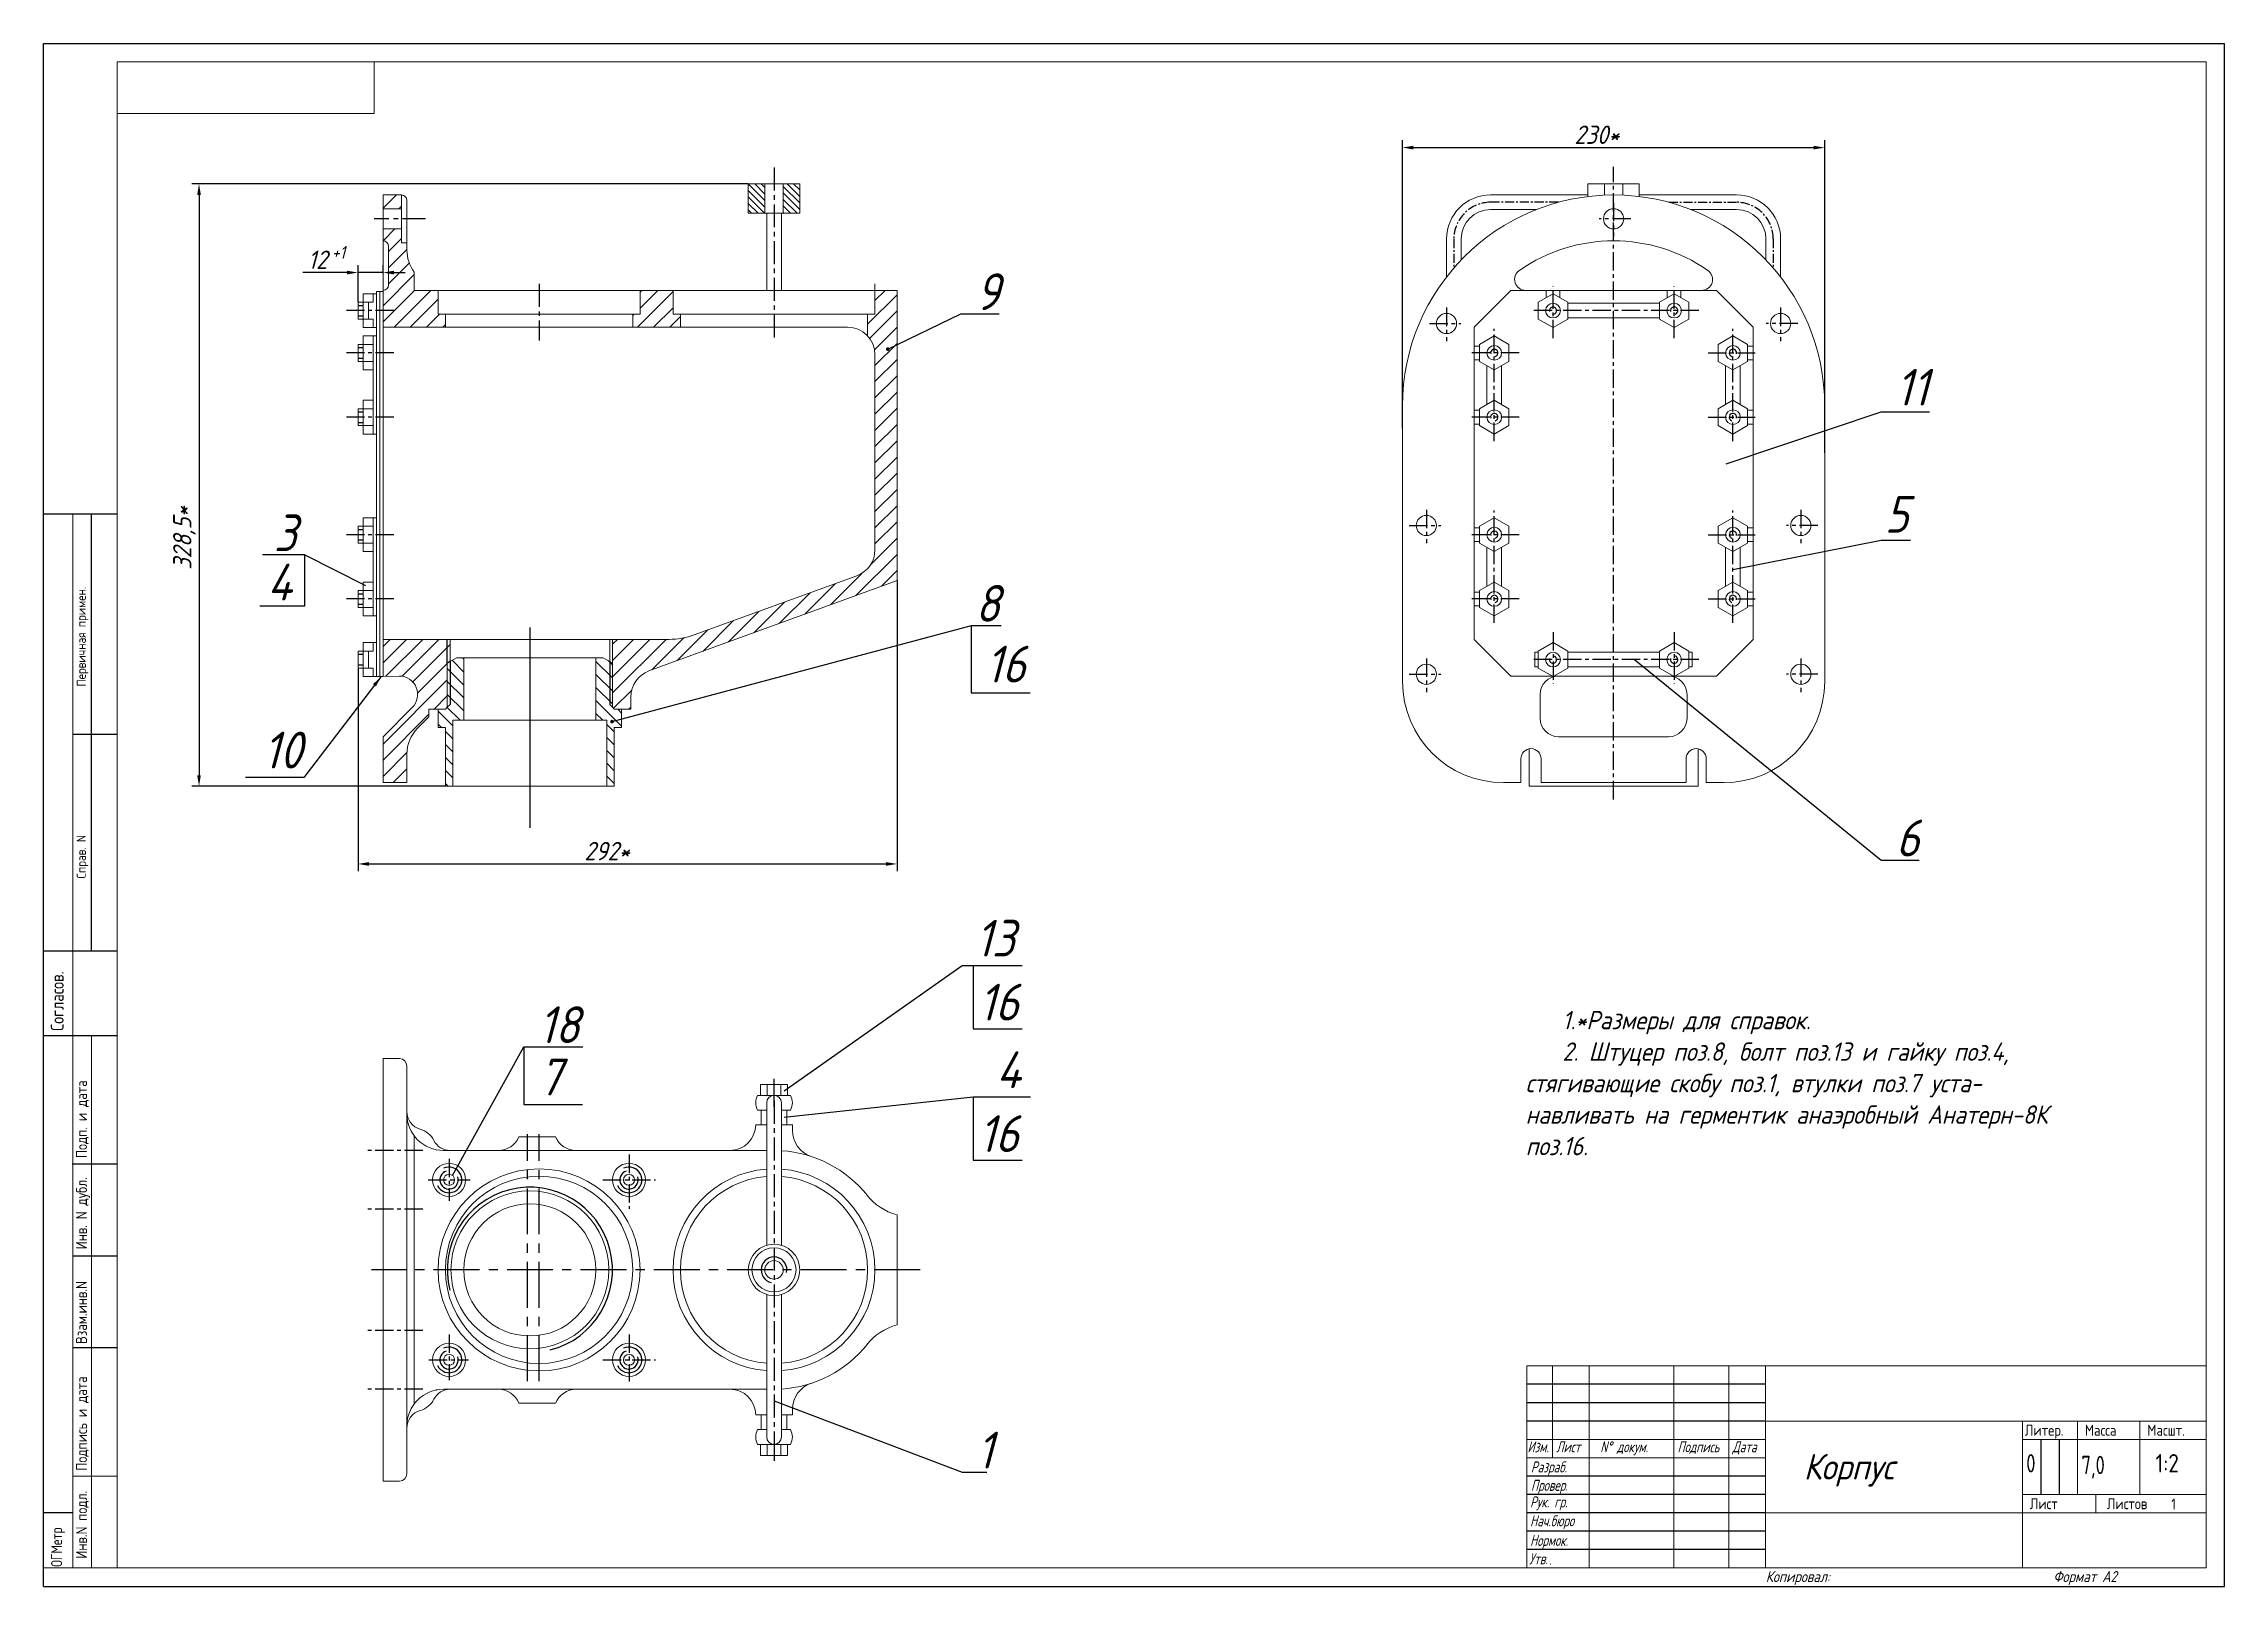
# Model space of a CAD drawing. Extents: x 8393 to 8987, y -579 to -159.
import ezdxf

# ---------------------------------------------------------------- set-up
doc = ezdxf.new("R2010")
doc.units = 0
doc.header["$MEASUREMENT"] = 0
doc.linetypes.add('CENTER', pattern=[2, 1.25, -0.25, 0.25, -0.25])
doc.layers.get('0').update_dxf_attribs({"linetype": 'CONTINUOUS'})
doc.layers.get('DEFPOINTS').update_dxf_attribs({"linetype": 'CONTINUOUS'})
doc.layers.add('TOST', color=110, linetype='CONTINUOUS', lineweight=20)
doc.styles.get("Standard").update_dxf_attribs({"font": 'simplex.shx', "width": 0.85, "oblique": 15, "height": 5})
doc.dimstyles.get("Standard").update_dxf_attribs({"dimtxt": 5, "dimasz": 3, "dimexe": 2, "dimexo": 0, "dimgap": 1, "dimtad": 1, "dimdec": 0, "dimdsep": 46, "dimlunit": 6, "dimtxsty": 'STANDARD', "dimcen": 0.09, "dimclrt": 7, "dimadec": 0, "dimazin": 0, "dimtfac": 1, "dimtdec": 0, "dimtmove": 0, "dimatfit": 3, "dimfxl": 1, "dimtolj": 1, "dimtzin": 0, "dimarcsym": 0})
pattern_1 = [(45, (7726.6096, -344.257), (-2.209709, 2.209709), [])]

# ---------------------------------------------------------------- blocks, each defined once
blk = doc.blocks.new('_DOTSMALL')
at = {"color": 0, "linetype": 'ByBlock', "const_width": 0.5}
blk.add_lwpolyline([(-0.0625, 0, 1), (0.0625, 0, 1)], format="xyb", close=True, dxfattribs=at)
blk = doc.blocks.new('_NONE')
at = {"color": 0, "linetype": 'ByBlock'}
blk.add_circle((0, 0), 0.25, dxfattribs=at)
blk = doc.blocks.new('*D661')
at = {"color": 0, "lineweight": -2, "transparency": 16777216}
for p, q in [((8479.04, -229.3), (8479.04, -219.24)), ((8485.84, -221.38), (8485.84, -219.24)), ((8476.04, -221.24), (8464.04, -221.24)), ((8485.84, -221.24), (8479.04, -221.24)), ((8488.84, -221.24), (8491.84, -221.24))]:
    blk.add_line(p, q, dxfattribs=at)
at = {"color": 0, "transparency": 16777216}
for points in [[(8476.04, -220.74), (8476.04, -221.74), (8479.04, -221.24)], [(8488.84, -220.74), (8488.84, -221.74), (8485.84, -221.24)]]:
    blk.add_solid(points, dxfattribs=at)
at = {"layer": 'DEFPOINTS', "color": 0, "transparency": 16777216}
for p in [(8485.84, -221.24), (8485.84, -221.38), (8479.04, -229.3)]:
    blk.add_point(p, dxfattribs=at)
at = {"color": 7, "transparency": 16777216, "insert": (8468.01, -217.74), "char_height": 5, "attachment_point": 5}
blk.add_mtext('\\A1;12', dxfattribs=at)
blk = doc.blocks.new('*D662')
at = {"color": 0, "lineweight": -2, "transparency": 16777216}
for p, q in [((8625.84, -305.1), (8625.84, -384.24)), ((8479.04, -328.91), (8479.04, -384.24)), ((8482.04, -382.24), (8622.84, -382.24))]:
    blk.add_line(p, q, dxfattribs=at)
at = {"color": 0, "transparency": 16777216}
for points in [[(8482.04, -381.74), (8482.04, -382.74), (8479.04, -382.24)], [(8622.84, -381.74), (8622.84, -382.74), (8625.84, -382.24)]]:
    blk.add_solid(points, dxfattribs=at)
at = {"layer": 'DEFPOINTS', "color": 0, "transparency": 16777216}
for p in [(8625.84, -305.1), (8479.04, -328.91), (8625.84, -382.24)]:
    blk.add_point(p, dxfattribs=at)
at = {"color": 7, "transparency": 16777216, "insert": (8546.85, -378.74), "char_height": 5, "attachment_point": 5}
blk.add_mtext('\\A1;292*', dxfattribs=at)
blk = doc.blocks.new('*D663')
at = {"color": 0, "lineweight": -2, "transparency": 16777216}
for p, q in [((8585.34, -197.1), (8433.72, -197.1)), ((8435.72, -200.1), (8435.72, -358.1)), ((8502.84, -361.1), (8433.72, -361.1))]:
    blk.add_line(p, q, dxfattribs=at)
at = {"color": 0, "transparency": 16777216}
for points in [[(8435.22, -200.1), (8436.22, -200.1), (8435.72, -197.1)], [(8435.22, -358.1), (8436.22, -358.1), (8435.72, -361.1)]]:
    blk.add_solid(points, dxfattribs=at)
at = {"layer": 'DEFPOINTS', "color": 0, "transparency": 16777216}
for p in [(8585.34, -197.1), (8435.72, -361.1), (8502.84, -361.1)]:
    blk.add_point(p, dxfattribs=at)
at = {"color": 7, "transparency": 16777216, "insert": (8431.75, -293.54), "char_height": 5, "attachment_point": 5, "rotation": 90}
blk.add_mtext('\\A1;328,5*', dxfattribs=at)
blk = doc.blocks.new('*D664')
at = {"color": 0, "lineweight": -2, "transparency": 16777216}
for p, q in [((8763.52, -263.64), (8763.52, -185.22)), ((8766.52, -187.22), (8875.52, -187.22)), ((8878.52, -270.3), (8878.52, -185.22))]:
    blk.add_line(p, q, dxfattribs=at)
at = {"color": 0, "transparency": 16777216}
for points in [[(8766.52, -186.72), (8766.52, -187.72), (8763.52, -187.22)], [(8875.52, -186.72), (8875.52, -187.72), (8878.52, -187.22)]]:
    blk.add_solid(points, dxfattribs=at)
at = {"layer": 'DEFPOINTS', "color": 0, "transparency": 16777216}
for p in [(8878.52, -187.22), (8763.52, -263.64), (8878.52, -270.3)]:
    blk.add_point(p, dxfattribs=at)
at = {"color": 7, "transparency": 16777216, "insert": (8816.44, -183.72), "char_height": 5, "attachment_point": 5}
blk.add_mtext('\\A1;230*', dxfattribs=at)

msp = doc.modelspace()

# ---------------------------------------------------------------- hatches: boundary and pattern name
h = msp.add_hatch()
h.set_pattern_fill('ANSI31', scale=25, style=0)
h.set_pattern_definition(pattern_1)
h.paths.add_polyline_path([(8490.84, -203.85), (8490.84, -200.1), (8485.84, -200.1), (8485.84, -203.85)])
h.paths.add_polyline_path([(8492.34, -215.1), (8492.34, -213.1), (8490.84, -213.1), (8490.84, -209.35), (8485.84, -209.35), (8485.84, -212.6, -0.414214), (8487.34, -214.1), (8487.34, -224.6, -0.414214), (8485.84, -226.1), (8485.84, -236.1), (8502.84, -236.1), (8502.84, -232.6), (8500.84, -232.6), (8500.84, -226.1), (8494.34, -226.1), (8494.34, -221.1, -0.162278)])
h = msp.add_hatch()
h.set_pattern_fill('ANSI31', scale=10, angle=90, style=0)
h.set_pattern_definition([(135, (7726.6096, -344.257), (-0.8838835, -0.8838835), [])])
h.paths.add_polyline_path([(8589.84, -197.1), (8585.34, -197.1), (8585.34, -205.1), (8589.84, -205.1)])
h.paths.add_polyline_path([(8599.34, -197.1), (8594.84, -197.1), (8594.84, -205.1), (8599.34, -205.1)])
h = msp.add_hatch()
h.set_pattern_fill('ANSI31', scale=25, style=0)
h.set_pattern_definition(pattern_1)
h.paths.add_polyline_path([(8563.74, -321.1), (8548.34, -321.1), (8548.34, -327.55), (8548.34, -339.6), (8548.84, -340.1), (8553.34, -340.1), (8553.34, -336.74, -0.315299), (8558.28, -329.7), (8625.84, -305.1), (8625.84, -226.1), (8619.84, -226.1), (8619.84, -232.6), (8617.84, -232.6), (8617.84, -238.51, -0.189103), (8619.84, -243.6), (8619.84, -296.72, -0.315299), (8614.91, -303.76), (8570.58, -319.9, -0.087489)])
h.paths.add_polyline_path([(8555.84, -232.6), (8553.84, -232.6), (8553.84, -236.1), (8566.84, -236.1), (8566.84, -232.6), (8564.84, -232.6), (8564.84, -226.1), (8555.84, -226.1)], flags=16)
h = msp.add_hatch()
h.set_pattern_fill('ANSI31', scale=25, style=0)
h.set_pattern_definition(pattern_1)
h.paths.add_polyline_path([(8503.34, -321.1), (8485.84, -321.1), (8485.84, -331.1), (8490.27, -331.1, -0.668179), (8493.81, -339.64), (8485.84, -347.6), (8485.84, -360.1), (8492.34, -360.1), (8492.34, -352.32, -0.198912), (8495.27, -345.25), (8498.34, -342.18), (8498.34, -340.1), (8502.84, -340.1), (8503.34, -339.6), (8503.34, -327.55)])
h.paths.add_polyline_path([(8504.09, -321.1), (8503.34, -321.1), (8503.34, -327.55), (8504.09, -327.12)])
h = msp.add_hatch()
h.set_pattern_fill('ANSI31', scale=20, angle=90, style=0)
h.set_pattern_definition([(135, (7726.6096, -344.257), (-1.767767, -1.767767), [])])
h.paths.add_polyline_path([(8507.84, -326.1), (8505.84, -326.1), (8504.09, -327.12), (8504.09, -338.85), (8503.34, -339.6), (8502.84, -340.1), (8500.84, -340.1), (8500.84, -345.1), (8502.84, -345.1), (8502.84, -361.1), (8504.84, -361.1), (8504.84, -343.1), (8507.84, -343.1)])
h.paths.add_polyline_path([(8503.34, -339.6), (8504.09, -338.85), (8504.09, -327.12), (8503.34, -327.55)], flags=16)
h.paths.add_polyline_path([(8547.59, -327.12), (8545.84, -326.1), (8543.84, -326.1), (8543.84, -343.1), (8546.84, -343.1), (8546.84, -361.1), (8548.84, -361.1), (8548.84, -345.1), (8550.84, -345.1), (8550.84, -340.1), (8548.84, -340.1), (8548.34, -339.6), (8547.59, -338.85)])
h.paths.add_polyline_path([(8548.34, -327.55), (8547.59, -327.12), (8547.59, -338.85), (8548.34, -339.6)], flags=17)

# ---------------------------------------------------------------- linework, layer by layer
at = {"color": 7}
for p, q in [((8393.39, -158.91), (8987.39, -158.91)), ((8393.39, -578.91), (8393.39, -158.91)), ((8987.39, -578.91), (8987.39, -158.91)), ((8479.04, -230.17), (8480.44, -230.17)), ((8479.04, -233.04), (8480.44, -233.04)), ((8479.04, -241.67), (8480.44, -241.67)), ((8479.04, -244.54), (8480.44, -244.54)), ((8479.04, -259.17), (8480.44, -259.17)), ((8479.04, -262.04), (8480.44, -262.04)), ((8393.39, -578.91), (8393.39, -281.91)), ((8393.39, -286.91), (8413.39, -286.91)), ((8406.39, -405.91), (8406.39, -286.91)), ((8479.04, -291.17), (8480.44, -291.17)), ((8479.04, -294.04), (8480.44, -294.04)), ((8464.48, -298.09), (8464.48, -312.03)), ((8479.04, -308.67), (8480.44, -308.67)), ((8464.48, -312.03), (8452.25, -312.03)), ((8479.04, -311.54), (8480.44, -311.54)), ((8525.84, -317.91), (8525.84, -372.41)), ((8646, -317.3), (8646, -335.64)), ((8479.04, -325.17), (8480.44, -325.17)), ((8503.34, -327.55), (8503.34, -321.1)), ((8479.04, -328.04), (8480.44, -328.04)), ((8504.09, -327.12), (8504.09, -338.85)), ((8547.59, -327.12), (8547.59, -338.85)), ((8646, -335.64), (8662.15, -335.64)), ((8503.34, -339.6), (8504.09, -338.85)), ((8547.59, -338.85), (8548.34, -339.6)), ((8401.39, -346.91), (8413.39, -346.91)), ((8393.39, -405.91), (8413.39, -405.91)), ((8646.58, -409.87), (8646.58, -427.12)), ((8646.58, -427.12), (8659.93, -427.12)), ((8393.39, -428.91), (8413.39, -428.91)), ((8524.23, -432.01), (8524.23, -447.71)), ((8592.34, -448.38), (8592.34, -440.77)), ((8524.23, -447.71), (8540.21, -447.71)), ((8646.58, -445.67), (8646.58, -462.92)), ((8646.58, -462.92), (8659.93, -462.92)), ((8401.2, -463.91), (8413.39, -463.91)), ((8401.39, -488.91), (8413.39, -488.91)), ((8401.39, -513.91), (8413.39, -513.91)), ((8862.39, -523.91), (8797.39, -523.91)), ((8862.39, -528.91), (8797.39, -528.91)), ((8862.39, -533.91), (8797.39, -533.91)), ((8592.34, -537.11), (8592.34, -544.72)), ((8937.39, -538.91), (8937.39, -553.91)), ((8942.39, -538.91), (8942.39, -553.91)), ((8862.39, -548.91), (8797.39, -548.91)), ((8862.39, -553.91), (8797.39, -553.91)), ((8401.39, -558.91), (8393.39, -558.91)), ((8862.39, -558.91), (8797.39, -558.91)), ((8862.39, -563.91), (8797.39, -563.91)), ((8862.39, -568.91), (8797.39, -568.91)), ((8393.39, -578.91), (8987.39, -578.91))]:
    msp.add_line(p, q, dxfattribs=at)
at = {"color": 7, "linetype": 'CENTER', "ltscale": 5}
for p, q in [((8592.34, -192.67), (8592.34, -239.72)), ((8497.42, -206.6), (8483.4, -206.6)), ((8528.34, -224.3), (8528.34, -239.72)), ((8592.34, -446.71), (8592.34, -537.11))]:
    msp.add_line(p, q, dxfattribs=at)
at = {"color": 7, "linetype": 'CENTER', "ltscale": 4}
for p, q in [((8821.02, -364.65), (8821.02, -192.42)), ((8825.68, -206.6), (8817.08, -206.6)), ((8821.02, -202.29), (8821.02, -211.44)), ((8804.52, -239.11), (8804.52, -225.03)), ((8837.52, -239.11), (8837.52, -225.03)), ((8488.78, -231.6), (8475.92, -231.6)), ((8775.52, -230.79), (8775.52, -239.94)), ((8844.28, -231.6), (8798.46, -231.6)), ((8866.52, -230.79), (8866.52, -239.94)), ((8770.85, -235.1), (8779.45, -235.1)), ((8788.52, -267.1), (8788.52, -236.53)), ((8853.52, -267.1), (8853.52, -236.53)), ((8871.18, -235.1), (8862.58, -235.1)), ((8488.78, -243.1), (8475.92, -243.1)), ((8795.28, -243.1), (8782.42, -243.1)), ((8846.75, -243.1), (8859.61, -243.1)), ((8488.78, -260.6), (8475.92, -260.6)), ((8488.78, -260.6), (8475.92, -260.6)), ((8795.28, -260.6), (8782.42, -260.6)), ((8795.28, -260.6), (8782.42, -260.6)), ((8846.75, -260.6), (8859.61, -260.6)), ((8846.75, -260.6), (8859.61, -260.6)), ((8765.35, -290.1), (8773.95, -290.1)), ((8770.02, -285.79), (8770.02, -294.94)), ((8788.52, -316.6), (8788.52, -286.03)), ((8853.52, -316.6), (8853.52, -286.03)), ((8876.68, -290.1), (8868.08, -290.1)), ((8872.02, -285.79), (8872.02, -294.94)), ((8488.78, -292.6), (8475.92, -292.6)), ((8795.28, -292.6), (8782.42, -292.6)), ((8846.75, -292.6), (8859.61, -292.6)), ((8488.78, -310.1), (8475.92, -310.1)), ((8488.78, -310.1), (8475.92, -310.1)), ((8795.28, -310.1), (8782.42, -310.1)), ((8846.75, -310.1), (8859.61, -310.1)), ((8804.52, -319.1), (8804.52, -333.18)), ((8837.52, -319.1), (8837.52, -333.18)), ((8770.02, -326.29), (8770.02, -335.44)), ((8844.28, -326.6), (8798.46, -326.6)), ((8872.02, -326.29), (8872.02, -335.44)), ((8765.35, -330.6), (8773.95, -330.6)), ((8876.68, -330.6), (8868.08, -330.6)), ((8496.68, -460.25), (8481.58, -460.25)), ((8503.84, -462.52), (8503.84, -473.98)), ((8552.84, -461.38), (8552.84, -476.14)), ((8498.11, -468.25), (8509.57, -468.25)), ((8545.73, -468.25), (8560.06, -468.25)), ((8496.68, -476.25), (8481.58, -476.25)), ((8496.68, -509.25), (8481.58, -509.25)), ((8503.84, -510.38), (8503.84, -522.78)), ((8552.84, -510.38), (8552.84, -523.11)), ((8498.29, -517.25), (8509.12, -517.25)), ((8545.73, -517.25), (8560.06, -517.25)), ((8496.68, -525.25), (8481.58, -525.25))]:
    msp.add_line(p, q, dxfattribs=at)
at = {"color": 7, "linetype": 'CENTER', "ltscale": 10}
for p, q in [((8525.19, -523.07), (8525.19, -455.77)), ((8528.34, -523.07), (8528.34, -455.77)), ((8632.12, -492.75), (8482.72, -492.75))]:
    msp.add_line(p, q, dxfattribs=at)
at = {"color": 7, "linetype": 'CENTER', "ltscale": 2}
for points in [[(8805.98, -202.1), (8787.52, -202.1, 0.414214), (8777.52, -212.1), (8777.52, -220)], [(8836.05, -202.1), (8854.52, -202.1, -0.414214), (8864.52, -212.1), (8864.52, -220)]]:
    msp.add_lwpolyline(points, format="xyb", dxfattribs=at)
at = {"color": 7, "const_width": 0.5}
for points in [[(8623.07, -242.09, 1), (8623.57, -242.09, 1)], [(8547.98, -343.5, 1), (8548.48, -343.5, 1)]]:
    msp.add_lwpolyline(points, format="xyb", close=True, dxfattribs=at)
at = {"color": 7}
for centre, radius, start, end in [((8804.52, -231.6), 1, 284.55678, 194.55678), ((8837.52, -231.6), 1, 284.55678, 194.55678), ((8788.52, -243.1), 1, 284.55678, 194.55678), ((8853.52, -243.1), 1, 345.44322, 255.44322), ((8788.52, -260.6), 1, 284.55678, 194.55678), ((8853.52, -260.6), 1, 345.44322, 255.44322), ((8788.52, -292.6), 1, 284.55678, 194.55678), ((8853.52, -292.6), 1, 345.44322, 255.44322), ((8788.52, -310.1), 1, 284.55678, 194.55678), ((8853.52, -310.1), 1, 345.44322, 255.44322), ((8804.52, -326.6), 1, 165.44322, 75.44322), ((8837.52, -326.6), 1, 165.44322, 75.44322), ((8503.84, -468.25), 3.5, 205.97535, 115.97535), ((8503.84, -468.25), 2.5, 108.39343, 18.39343), ((8552.84, -468.25), 3.5, 205.97535, 115.97535), ((8552.84, -468.25), 2.5, 108.39343, 18.39343), ((8525.84, -492.75), 22.5, 284.21667, 194.21667), ((8592.34, -492.75), 3.51, 347.87989, 257.87989), ((8503.84, -517.25), 3.5, 205.97535, 115.97535), ((8503.84, -517.25), 2.5, 108.39343, 18.39343), ((8552.84, -517.25), 3.5, 205.97535, 115.97535), ((8552.84, -517.25), 2.5, 108.39343, 18.39343)]:
    msp.add_arc(centre, radius, start, end, dxfattribs=at)
at = {"layer": 'TOST', "color": 7}
for p, q in [((8413.39, -163.91), (8982.39, -163.91)), ((8413.39, -573.91), (8413.39, -163.91)), ((8483.39, -177.91), (8483.39, -163.91)), ((8982.39, -573.91), (8982.39, -163.91)), ((8413.39, -177.91), (8483.39, -177.91)), ((8490.84, -200.1), (8485.84, -200.1)), ((8485.84, -200.1), (8485.84, -331.1)), ((8490.84, -200.1), (8490.84, -213.1)), ((8492.34, -201.6), (8492.34, -215.1)), ((8599.34, -197.1), (8585.34, -197.1)), ((8585.34, -205.1), (8585.34, -197.1)), ((8589.84, -205.1), (8589.84, -197.1)), ((8594.84, -205.1), (8594.84, -197.1)), ((8599.34, -205.1), (8599.34, -197.1)), ((8814.02, -200.1), (8787.52, -200.1)), ((8828.02, -197.1), (8814.02, -197.1)), ((8814.02, -200.53), (8814.02, -197.1)), ((8818.52, -200.16), (8818.52, -197.1)), ((8823.52, -200.16), (8823.52, -197.1)), ((8828.02, -200.53), (8828.02, -197.1)), ((8828.02, -200.1), (8854.52, -200.1)), ((8490.84, -203.85), (8485.84, -203.85)), ((8599.34, -205.1), (8585.34, -205.1)), ((8590.34, -226.1), (8590.34, -205.1)), ((8594.34, -226.1), (8594.34, -205.1)), ((8799.94, -204.1), (8787.52, -204.1)), ((8842.09, -204.1), (8854.52, -204.1)), ((8490.84, -209.35), (8485.84, -209.35)), ((8492.34, -213.1), (8490.84, -213.1)), ((8775.52, -222.45), (8775.52, -212.1)), ((8779.52, -217.81), (8779.52, -212.1)), ((8862.52, -217.81), (8862.52, -212.1)), ((8866.52, -222.45), (8866.52, -212.1)), ((8487.34, -214.1), (8487.34, -224.6)), ((8479.04, -229.3), (8483.14, -229.3)), ((8479.04, -229.3), (8479.04, -233.91)), ((8480.44, -226.99), (8480.44, -236.22)), ((8480.44, -226.99), (8484.04, -226.99)), ((8481.91, -229.3), (8481.91, -233.91)), ((8483.14, -229.3), (8483.14, -226.99)), ((8484.04, -226.42), (8484.04, -331.22)), ((8485.84, -226.42), (8484.04, -226.42)), ((8484.94, -226.42), (8484.94, -331.1)), ((8625.84, -226.1), (8494.34, -226.1)), ((8500.84, -226.1), (8500.84, -232.6)), ((8555.84, -226.1), (8555.84, -232.6)), ((8564.84, -226.1), (8564.84, -232.6)), ((8619.84, -226.1), (8619.84, -232.6)), ((8625.84, -226.1), (8625.84, -305.1)), ((8783.02, -236.1), (8793.02, -226.1)), ((8793.02, -226.1), (8849.02, -226.1)), ((8802.65, -228.06), (8802.65, -226.1)), ((8806.38, -228.06), (8806.38, -226.1)), ((8833.52, -229.6), (8808.52, -229.6)), ((8835.65, -228.06), (8835.65, -226.1)), ((8839.38, -228.06), (8839.38, -226.1)), ((8849.02, -226.1), (8859.02, -236.1)), ((8479.04, -233.91), (8483.14, -233.91)), ((8480.44, -236.22), (8484.04, -236.22)), ((8483.14, -233.91), (8483.14, -236.22)), ((8612.34, -236.1), (8485.84, -236.1)), ((8555.84, -232.6), (8500.84, -232.6)), ((8502.84, -232.6), (8502.84, -236.1)), ((8553.84, -232.6), (8553.84, -236.1)), ((8619.84, -232.6), (8564.84, -232.6)), ((8566.84, -232.6), (8566.84, -236.1)), ((8617.84, -232.6), (8617.84, -238.51)), ((8783.02, -321.1), (8783.02, -236.1)), ((8833.52, -233.6), (8808.52, -233.6)), ((8859.02, -321.1), (8859.02, -236.1)), ((8479.04, -240.8), (8483.14, -240.8)), ((8479.04, -240.8), (8479.04, -245.41)), ((8480.44, -238.49), (8480.44, -247.72)), ((8480.44, -238.49), (8484.04, -238.49)), ((8483.14, -238.49), (8483.14, -265.22)), ((8784.52, -241.24), (8783.02, -241.24)), ((8857.52, -241.24), (8859.02, -241.24)), ((8479.04, -245.41), (8483.14, -245.41)), ((8480.44, -247.72), (8483.14, -247.72)), ((8784.52, -244.97), (8783.02, -244.97)), ((8786.52, -246.57), (8786.52, -257.14)), ((8790.52, -246.57), (8790.52, -257.14)), ((8851.52, -246.57), (8851.52, -257.14)), ((8855.52, -246.57), (8855.52, -257.14)), ((8857.52, -244.97), (8859.02, -244.97)), ((8479.04, -258.3), (8483.14, -258.3)), ((8479.04, -258.3), (8479.04, -262.91)), ((8480.44, -255.99), (8480.44, -265.22)), ((8480.44, -255.99), (8483.14, -255.99)), ((8763.52, -257.6), (8763.52, -268.27)), ((8763.52, -257.6), (8763.52, -332.6)), ((8784.52, -258.74), (8783.02, -258.74)), ((8857.52, -258.74), (8859.02, -258.74)), ((8878.52, -257.6), (8878.52, -332.6)), ((8479.04, -262.91), (8483.14, -262.91)), ((8480.44, -265.22), (8484.04, -265.22)), ((8784.52, -262.47), (8783.02, -262.47)), ((8857.52, -262.47), (8859.02, -262.47)), ((8401.39, -573.91), (8401.39, -286.91)), ((8413.39, -573.91), (8413.39, -286.91)), ((8479.04, -290.3), (8483.14, -290.3)), ((8479.04, -290.3), (8479.04, -294.91)), ((8480.44, -287.99), (8480.44, -297.22)), ((8480.44, -287.99), (8484.04, -287.99)), ((8483.14, -287.99), (8483.14, -314.72)), ((8784.52, -290.74), (8783.02, -290.74)), ((8857.52, -290.74), (8859.02, -290.74)), ((8479.04, -294.91), (8483.14, -294.91)), ((8784.52, -294.47), (8783.02, -294.47)), ((8786.52, -296.07), (8786.52, -306.64)), ((8790.52, -296.07), (8790.52, -306.64)), ((8851.52, -296.07), (8851.52, -306.64)), ((8855.52, -296.07), (8855.52, -306.64)), ((8857.52, -294.47), (8859.02, -294.47)), ((8480.44, -297.22), (8483.14, -297.22)), ((8479.04, -307.8), (8483.14, -307.8)), ((8479.04, -307.8), (8479.04, -312.41)), ((8480.44, -305.49), (8480.44, -314.72)), ((8480.44, -305.49), (8483.14, -305.49)), ((8558.28, -329.7), (8625.84, -305.1)), ((8570.58, -319.9), (8614.91, -303.76)), ((8784.52, -308.24), (8783.02, -308.24)), ((8857.52, -308.24), (8859.02, -308.24)), ((8479.04, -312.41), (8483.14, -312.41)), ((8480.44, -314.72), (8484.04, -314.72)), ((8784.52, -311.97), (8783.02, -311.97)), ((8857.52, -311.97), (8859.02, -311.97)), ((8479.04, -324.3), (8483.14, -324.3)), ((8479.04, -324.3), (8479.04, -328.91)), ((8480.44, -321.99), (8480.44, -331.22)), ((8480.44, -321.99), (8484.04, -321.99)), ((8481.91, -324.3), (8481.91, -328.91)), ((8483.14, -324.3), (8483.14, -321.99)), ((8563.74, -321.1), (8485.84, -321.1)), ((8505.84, -326.1), (8503.34, -327.55)), ((8504.09, -327.12), (8504.09, -321.1)), ((8545.84, -326.1), (8505.84, -326.1)), ((8507.84, -326.1), (8507.84, -343.1)), ((8543.84, -326.1), (8543.84, -343.1)), ((8545.84, -326.1), (8548.34, -327.55)), ((8547.59, -327.12), (8547.59, -321.1)), ((8548.34, -327.55), (8548.34, -321.1)), ((8783.02, -321.1), (8793.02, -331.1)), ((8799.6, -324.6), (8799.6, -326.6)), ((8800.52, -324.6), (8799.6, -324.6)), ((8799.6, -328.6), (8799.6, -326.6)), ((8833.52, -324.6), (8808.52, -324.6)), ((8841.52, -324.6), (8842.43, -324.6)), ((8842.43, -324.6), (8842.43, -326.6)), ((8842.43, -328.6), (8842.43, -326.6)), ((8849.02, -331.1), (8859.02, -321.1)), ((8479.04, -328.91), (8483.14, -328.91)), ((8480.44, -331.22), (8484.04, -331.22)), ((8483.14, -328.91), (8483.14, -331.22)), ((8485.84, -331.22), (8484.04, -331.22)), ((8490.27, -331.1), (8485.84, -331.22)), ((8503.34, -327.55), (8503.34, -339.6)), ((8548.34, -327.55), (8548.34, -339.6)), ((8793.02, -331.1), (8849.02, -331.1)), ((8799.6, -328.6), (8800.52, -328.6)), ((8833.52, -328.6), (8808.52, -328.6)), ((8842.43, -328.6), (8841.52, -328.6)), ((8553.34, -336.74), (8553.34, -340.1)), ((8801.02, -336.1), (8801.02, -342.6)), ((8841.02, -336.1), (8841.02, -342.6)), ((8485.84, -347.6), (8493.81, -339.64)), ((8495.27, -345.25), (8498.34, -342.18)), ((8498.34, -340.1), (8502.84, -340.1)), ((8498.34, -340.1), (8498.34, -342.18)), ((8500.84, -340.1), (8500.84, -345.1)), ((8503.34, -339.6), (8502.84, -340.1)), ((8546.84, -343.1), (8504.84, -343.1)), ((8504.84, -343.1), (8504.84, -361.1)), ((8546.84, -343.1), (8546.84, -361.1)), ((8548.84, -340.1), (8548.34, -339.6)), ((8548.84, -340.1), (8553.34, -340.1)), ((8550.84, -340.1), (8550.84, -345.1)), ((8485.84, -347.6), (8485.84, -360.1)), ((8502.84, -345.1), (8500.84, -345.1)), ((8502.84, -345.1), (8502.84, -361.1)), ((8548.84, -345.1), (8548.84, -361.1)), ((8548.84, -345.1), (8550.84, -345.1)), ((8806.02, -347.6), (8836.02, -347.6)), ((8492.34, -352.32), (8492.34, -360.1)), ((8795.77, -353.6), (8795.77, -360.1)), ((8798.02, -350.9), (8798.02, -361.1)), ((8801.27, -353.6), (8801.27, -360.1)), ((8840.77, -353.6), (8840.77, -360.1)), ((8844.02, -350.9), (8844.02, -361.1)), ((8846.27, -353.6), (8846.27, -360.1)), ((8485.84, -360.1), (8492.34, -360.1)), ((8502.84, -361.1), (8525.84, -361.1)), ((8548.84, -361.1), (8525.84, -361.1)), ((8791.02, -360.1), (8795.77, -360.1)), ((8798.02, -361.1), (8821.02, -361.1)), ((8801.27, -360.1), (8840.77, -360.1)), ((8844.02, -361.1), (8821.02, -361.1)), ((8846.27, -360.1), (8851.02, -360.1)), ((8406.39, -573.91), (8406.39, -428.91)), ((8485.84, -435.25), (8490.34, -435.25)), ((8485.84, -550.25), (8485.84, -435.25)), ((8492.34, -548.25), (8492.34, -437.25)), ((8596.81, -445.25), (8587.88, -445.25)), ((8596.04, -442.25), (8588.65, -442.25)), ((8588.65, -445.25), (8588.65, -442.25)), ((8590.5, -445.25), (8590.5, -442.25)), ((8594.19, -445.25), (8594.19, -442.25)), ((8596.04, -445.25), (8596.04, -442.25)), ((8590.34, -449.25), (8587.88, -449.25)), ((8588.84, -453.25), (8588.84, -449.25)), ((8590.34, -447.25), (8590.34, -486.04)), ((8594.34, -447.25), (8594.34, -486.04)), ((8596.81, -449.25), (8594.34, -449.25)), ((8595.84, -453.25), (8595.84, -449.25)), ((8494.34, -529.25), (8494.34, -456.25)), ((8587.34, -453.25), (8587.34, -453.25)), ((8587.34, -453.25), (8587.34, -453.25)), ((8587.34, -453.25), (8587.34, -453.25)), ((8587.34, -453.25), (8587.34, -453.25)), ((8590.34, -453.25), (8587.34, -453.25)), ((8590.34, -453.25), (8587.34, -453.25)), ((8597.34, -453.25), (8594.34, -453.25)), ((8597.34, -453.25), (8594.34, -453.25)), ((8597.34, -453.25), (8597.34, -454.75)), ((8597.34, -453.25), (8597.34, -454.75)), ((8590.34, -460.25), (8502.34, -460.25)), ((8625.84, -507.75), (8625.84, -477.75)), ((8590.34, -538.25), (8590.34, -499.45)), ((8594.34, -538.25), (8594.34, -499.45)), ((8982.39, -518.91), (8797.39, -518.91)), ((8797.39, -518.91), (8982.39, -518.91)), ((8797.39, -518.91), (8797.39, -573.91)), ((8797.39, -573.91), (8797.39, -518.91)), ((8804.39, -518.91), (8804.39, -543.91)), ((8814.39, -518.91), (8814.39, -573.91)), ((8837.39, -518.91), (8837.39, -573.91)), ((8852.39, -518.91), (8852.39, -573.91)), ((8862.39, -518.91), (8862.39, -573.91)), ((8590.34, -525.25), (8502.34, -525.25)), ((8587.34, -532.25), (8587.34, -532.25)), ((8587.34, -532.25), (8587.34, -532.25)), ((8590.34, -532.25), (8587.34, -532.25)), ((8588.84, -532.25), (8588.84, -536.25)), ((8597.34, -532.25), (8594.34, -532.25)), ((8595.84, -532.25), (8595.84, -536.25)), ((8597.34, -532.25), (8597.34, -530.74)), ((8982.39, -533.91), (8862.39, -533.91)), ((8932.39, -533.91), (8932.39, -573.91)), ((8947.39, -533.91), (8947.39, -553.91)), ((8964.39, -533.91), (8964.39, -553.91)), ((8590.34, -536.25), (8587.88, -536.25)), ((8596.81, -540.25), (8587.88, -540.25)), ((8588.65, -540.25), (8588.65, -543.25)), ((8590.5, -540.25), (8590.5, -543.25)), ((8594.19, -540.25), (8594.19, -543.25)), ((8596.81, -536.25), (8594.34, -536.25)), ((8596.04, -540.25), (8596.04, -543.25)), ((8862.39, -538.91), (8797.39, -538.91)), ((8982.39, -538.91), (8932.39, -538.91)), ((8596.04, -543.25), (8588.65, -543.25)), ((8862.39, -543.91), (8797.39, -543.91)), ((8401.39, -548.91), (8413.39, -548.91)), ((8485.84, -550.25), (8490.34, -550.25)), ((8982.39, -553.91), (8932.39, -553.91)), ((8952.39, -553.91), (8952.39, -558.91)), ((8982.39, -558.91), (8862.39, -558.91)), ((8393.39, -573.91), (8982.39, -573.91))]:
    msp.add_line(p, q, dxfattribs=at)
at = {"layer": 'TOST', "color": 7, "ltscale": 5}
for p, q in [((8494.34, -226.1), (8494.34, -221.1)), ((8619.84, -224.3), (8619.84, -232.6)), ((8619.84, -243.6), (8619.84, -296.72))]:
    msp.add_line(p, q, dxfattribs=at)
at = {"layer": 'TOST', "color": 7, "ltscale": 10}
for p, q in [((8532.84, -456.5), (8522.84, -456.5)), ((8532.84, -456.5), (8522.84, -456.5)), ((8532.84, -529), (8522.84, -529))]:
    msp.add_line(p, q, dxfattribs=at)
at = {"layer": 'TOST', "color": 7}
for points in [[(8804.52, -226.99), (8800.52, -229.3), (8800.52, -233.91), (8804.52, -236.22), (8808.52, -233.91), (8808.52, -229.3)], [(8837.52, -226.99), (8833.52, -229.3), (8833.52, -233.91), (8837.52, -236.22), (8841.52, -233.91), (8841.52, -229.3)], [(8788.52, -238.49), (8784.52, -240.8), (8784.52, -245.41), (8788.52, -247.72), (8792.52, -245.41), (8792.52, -240.8)], [(8853.52, -238.49), (8857.52, -240.8), (8857.52, -245.41), (8853.52, -247.72), (8849.52, -245.41), (8849.52, -240.8)], [(8788.52, -255.99), (8784.52, -258.3), (8784.52, -262.91), (8788.52, -265.22), (8792.52, -262.91), (8792.52, -258.3)], [(8853.52, -255.99), (8857.52, -258.3), (8857.52, -262.91), (8853.52, -265.22), (8849.52, -262.91), (8849.52, -258.3)], [(8788.52, -287.99), (8784.52, -290.3), (8784.52, -294.91), (8788.52, -297.22), (8792.52, -294.91), (8792.52, -290.3)], [(8853.52, -287.99), (8857.52, -290.3), (8857.52, -294.91), (8853.52, -297.22), (8849.52, -294.91), (8849.52, -290.3)], [(8788.52, -305.49), (8784.52, -307.8), (8784.52, -312.41), (8788.52, -314.72), (8792.52, -312.41), (8792.52, -307.8)], [(8853.52, -305.49), (8857.52, -307.8), (8857.52, -312.41), (8853.52, -314.72), (8849.52, -312.41), (8849.52, -307.8)], [(8804.52, -331.22), (8800.52, -328.91), (8800.52, -324.3), (8804.52, -321.99), (8808.52, -324.3), (8808.52, -328.91)], [(8837.52, -331.22), (8833.52, -328.91), (8833.52, -324.3), (8837.52, -321.99), (8841.52, -324.3), (8841.52, -328.91)]]:
    msp.add_lwpolyline(points, close=True, dxfattribs=at)
for centre, radius in [((8821.02, -206.6), 2.75), ((8804.52, -231.6), 2), ((8837.52, -231.6), 2), ((8775.52, -235.1), 2.75), ((8866.52, -235.1), 2.75), ((8788.52, -243.1), 2), ((8853.52, -243.1), 2), ((8788.52, -260.6), 2), ((8853.52, -260.6), 2), ((8770.02, -290.1), 2.75), ((8788.52, -292.6), 2), ((8853.52, -292.6), 2), ((8872.02, -290.1), 2.75), ((8788.52, -310.1), 2), ((8853.52, -310.1), 2), ((8804.52, -326.6), 2), ((8837.52, -326.6), 2), ((8770.02, -330.6), 2.75), ((8872.02, -330.6), 2.75), ((8503.84, -468.25), 4.5), ((8528.34, -492.75), 27.5), ((8503.84, -468.25), 1.5), ((8528.34, -492.75), 25.5), ((8552.84, -468.25), 4.5), ((8552.84, -468.25), 1.5), ((8525.84, -492.75), 21.5), ((8525.84, -492.75), 18), ((8592.34, -492.75), 7), ((8592.34, -492.75), 6), ((8592.34, -492.75), 2.51), ((8503.84, -517.25), 4.5), ((8503.84, -517.25), 1.5), ((8552.84, -517.25), 4.5), ((8552.84, -517.25), 1.5)]:
    msp.add_circle(centre, radius, dxfattribs=at)
for centre, radius, start, end in [((8490.84, -201.6), 1.5, 0, 90), ((8821.02, -257.6), 57.5, 90, 180), ((8787.52, -212.1), 12, 90, 180), ((8821.02, -257.6), 57.5, 0, 90), ((8854.52, -212.1), 12, 0, 90), ((8787.52, -212.1), 8, 90, 180), ((8854.52, -212.1), 8, 0, 90), ((8485.84, -214.1), 1.5, 0, 90), ((8821.02, -257.6), 45, 55.22806, 124.77194), ((8502.34, -215.1), 10, 180, 216.8699), ((8485.84, -224.6), 1.5, 270, 0), ((8797.06, -223.1), 3, 124.77194, 270), ((8844.97, -223.1), 3, 270, 55.22806), ((8612.34, -243.6), 7.5, 360, 90), ((8563.74, -301.1), 20, 270, 290), ((8490.27, -336.1), 5, 315, 90), ((8560.84, -336.74), 7.5, 110, 180), ((8791.02, -332.6), 27.5, 180, 270), ((8806.02, -336.1), 5, 90, 180), ((8836.02, -336.1), 5, 0, 90), ((8851.02, -332.6), 27.5, 270, 0), ((8806.02, -342.6), 5, 180, 270), ((8836.02, -342.6), 5, 270, 0), ((8502.34, -352.32), 10, 135, 180), ((8798.52, -353.6), 2.75, 0, 180), ((8843.52, -353.6), 2.75, 0, 180), ((8490.34, -437.25), 2, 0, 90), ((8591.34, -447.25), 4, 149.96246, 210.03754), ((8592.34, -447.25), 2, 0, 180), ((8593.35, -447.25), 4, 329.96246, 30.03754), ((8497.34, -449.66), 5, 180, 254.17338), ((8502.34, -450.25), 10, 180, 270), ((8494.34, -460.25), 6, 27.03569, 74.17338), ((8517.28, -454.25), 6, 270, 337.97569), ((8538.41, -454.25), 6, 202.02431, 270), ((8580.34, -453.25), 7, 270, 360), ((8604.84, -454.75), 7.5, 180, 251.79004), ((8504.14, -455.25), 5, 207.03569, 270), ((8592.34, -492.75), 32.5, 38.45152, 86.47188), ((8592.34, -492.75), 27.5, 94.17065, 265.82935), ((8592.34, -492.75), 25.5, 94.49841, 265.50159), ((8592.34, -492.75), 27.5, 274.17065, 85.82935), ((8592.34, -492.75), 25.5, 274.49841, 85.50159), ((8629.54, -463.21), 15, 216.90141, 255.72401), ((8629.54, -522.28), 15, 104.27599, 143.09859), ((8592.34, -492.75), 32.5, 273.52812, 321.54848), ((8502.34, -535.25), 10, 90, 180), ((8494.34, -525.25), 6, 285.82662, 332.96431), ((8504.14, -530.25), 5, 90, 152.96431), ((8517.28, -531.25), 6, 22.02431, 90), ((8538.41, -531.25), 6, 90, 157.97569), ((8580.34, -532.25), 7, 0, 90), ((8604.84, -530.74), 7.5, 108.20996, 180), ((8497.34, -535.83), 5, 105.82662, 180), ((8591.34, -538.25), 4, 149.96246, 210.03754), ((8592.34, -538.25), 2, 180, 0), ((8593.35, -538.25), 4, 329.96246, 30.03754), ((8490.34, -548.25), 2, 270, 0)]:
    msp.add_arc(centre, radius, start, end, dxfattribs=at)
at = {"layer": 'TOST', "color": 7, "ltscale": 5}
msp.add_arc((8612.34, -296.72), 7.5, 290, 360, dxfattribs=at)
at = {"layer": 'TOST', "color": 7}
msp.add_point((8500.34, -525.45), dxfattribs=at)

# ---------------------------------------------------------------- texts
at = {"color": 7}
for s, height, width, p in [('Первичная примен.', 2.5, 0.85, (8404.89, -333.94)), ('Справ. N', 2.5, 0.85, (8404.89, -386.2)), ('Согласов.', 3.5, 0.8, (8398.86, -427.7)), ('Подп. и дата', 3, 0.8, (8405.2, -462.31)), ('Инв. N дубл.', 3, 0.8, (8405.2, -487.16)), ('Взам.инв.N', 3, 0.8, (8405.2, -512.89)), ('Подпись и дата', 3, 0.8, (8405.2, -547.43)), ('Инв.N подл.', 3, 0.8, (8405.2, -571.39)), ('ОГМетр', 3, 0.75, (8398.43, -573.59))]:
    msp.add_text(s, height=height, rotation=90, dxfattribs=dict(at, width=width)).set_placement(p)
at = {"color": 7, "oblique": 15, "width": 0.7}
for s, p in [('Изм.', (8797.57, -542.41)), ('Лист', (8805.39, -542.41)), ('N%%d докум.', (8817.39, -542.41)), ('Подпись', (8838.44, -542.41)), ('Дата', (8853.39, -542.41)), ('Разраб.', (8798.51, -547.91)), ('Провер.', (8798.51, -552.91)), ('Рук. гр.', (8798.27, -557.43)), ('Нач.бюро', (8798.27, -562.56)), ('Утв.', (8798.04, -572.91)), ('Нормок.', (8798.27, -567.91))]:
    msp.add_text(s, height=3, dxfattribs=at).set_placement(p)
at = {"color": 7, "width": 0.7}
for p in [(8800.63, -568.01), (8803.49, -573.06)]:
    msp.add_text('.', height=3, dxfattribs=at).set_placement(p)
at = {"color": 7, "char_height": 10}
for s, insert, attachment_point in [('9', (8647.26, -226.45), 4), ('11', (8897.88, -252.45), 4), ('5', (8894.88, -287.06), 4), ('\\A1;3', (8462.3, -292.09), 6), ('4', (8460.96, -305.49), 6), ('8', (8647.15, -311.3), 4), ('16', (8650, -327.83), 4), ('10', (8463.72, -351.24), 6), ('6', (8897.88, -375.19), 4), ('13', (8647.24, -402.46), 4), ('16', (8648.11, -419.86), 4), ('18', (8528.23, -426.01), 4), (' 4 ', (8647.24, -438.26), 4), ('7', (8528.23, -440.23), 4), ('16', (8648.11, -455.66), 4), ('1', (8647.58, -541.82), 4)]:
    msp.add_mtext(s, dxfattribs=dict(at, insert=insert, attachment_point=attachment_point))
at = {"layer": 'TOST', "color": 7, "oblique": 15}
for s, height, width, p in [('+1', 3.5, 0.85, (8471.87, -217.49)), ('1.*Размеры для справок.', 5, 0.85, (8807.07, -427.26)), ('2. Штуцер поз.8, болт поз.13 и гайку поз.4,', 5, 0.85, (8807.07, -435.83)), ('стягивающие скобу поз.1, втулки поз.7 уста-', 5, 0.85, (8797.07, -444.4)), ('навливать на герментик анаэробный Анатерн-8К', 5, 0.85, (8797.07, -452.97)), ('поз.16.', 5, 0.85, (8797.07, -461.55)), ('Корпус', 7, 0.85, (8872.8, -549.84)), ('Копировал:', 3, 0.81, (8862.47, -577.75)), ('Формат А2', 3, 0.81, (8940.8, -577.75))]:
    msp.add_text(s, height=height, dxfattribs=dict(at, width=width)).set_placement(p)
at = {"layer": 'TOST', "color": 7}
for s, height, width, p in [('Литер.', 3, 0.81, (8933.05, -537.91)), ('Масса', 3, 0.81, (8949.39, -537.91)), ('Масшт.', 3, 0.81, (8966.39, -537.91)), ('0', 5, 0.71, (8933.41, -547.9)), ('7,0', 5, 0.71, (8948.44, -548.36)), ('1:2', 5, 0.81, (8968.64, -547.9)), ('Лист', 3, 0.81, (8934.39, -557.91)), ('Листов', 3, 0.81, (8955.39, -557.91)), ('1', 3, 0.81, (8972.9, -558.04))]:
    msp.add_text(s, height=height, dxfattribs=dict(at, width=width)).set_placement(p)

# ---------------------------------------------------------------- dimensions: what is measured, and where the dimension line sits
at = {"color": 7}
for base, p1, p2, text, override, picture, middle in [((8878.52, -187.22), (8763.52, -263.64), (8878.52, -270.3), '<>*', {"dimlfac": 2, "dimblk1": 'NONE', "dimblk2": 'DOTSMALL'}, '*D664', (8816.44, -187.22)), ((8485.84, -221.24), (8479.04, -229.3), (8485.84, -221.38), '12', {"dimblk1": 'NONE', "dimblk2": 'DOTSMALL'}, '*D661', (8468.01, -221.24)), ((8625.84, -382.24), (8479.04, -328.91), (8625.84, -305.1), '292*', {"dimblk1": 'NONE', "dimblk2": 'DOTSMALL'}, '*D662', (8546.85, -382.24))]:
    dim = msp.add_linear_dim(base=base, p1=p1, p2=p2, text=text, dimstyle='STANDARD', override=override, dxfattribs=at)
    dim.commit()
    dim.dimension.update_dxf_attribs({"geometry": picture, "text_midpoint": middle, "dimtype": 160})
dim = msp.add_linear_dim(base=(8435.72, -361.1), p1=(8585.34, -197.1), p2=(8502.84, -361.1), angle=90, text='328,5*', dimstyle='STANDARD', override={"dimblk1": 'NONE', "dimblk2": 'DOTSMALL'}, dxfattribs=at)
dim.commit()
dim.dimension.update_dxf_attribs({"geometry": '*D663', "text_midpoint": (8435.72, -293.54), "dimtype": 160})

# ---------------------------------------------------------------- leaders
at = {"color": 7, "has_arrowhead": 0, "annotation_type": 0, "has_hookline": 1}
for points, hookline_direction, text_width in [([(8623.32, -242.09), (8643.26, -232.45), (8646.26, -232.45)], 0, 6.37), ([(8851.67, -273.28), (8893.88, -259.13), (8896.88, -259.13)], 0, 9.16), ([(8853.52, -302.09), (8893.88, -294.09)], 0, 7.03), ([(8481.2, -306.53), (8464.48, -298.09), (8461.48, -298.09)], 1, 7.43), ([(8548.23, -343.5), (8646.15, -317.3)], 0, 7.05), ([(8826.75, -326.6), (8893.88, -381.19), (8896.88, -381.19)], 0, 6.37), ([(8595.09, -443.98), (8643.58, -409.87), (8646.58, -409.87)], 0, 12.39), ([(8504.78, -467.07), (8524.23, -432.01), (8527.23, -432.01)], 0, 12.01), ([(8595.09, -451.17), (8646.58, -445.67)], 0, 14.66), ([(8592.34, -528.45), (8643.58, -547.82), (8646.58, -547.82)], 0, 2.68)]:
    msp.add_leader(points, dimstyle='STANDARD', dxfattribs=dict(at, hookline_direction=hookline_direction, text_width=text_width))
at = {"color": 7, "annotation_type": 0, "has_hookline": 1, "hookline_direction": 1, "text_width": 11.88}
msp.add_leader([(8485.34, -331.22), (8464.24, -358.67), (8461.24, -358.67)], dimstyle='STANDARD', dxfattribs=at)

doc.saveas('drawing.dxf')
